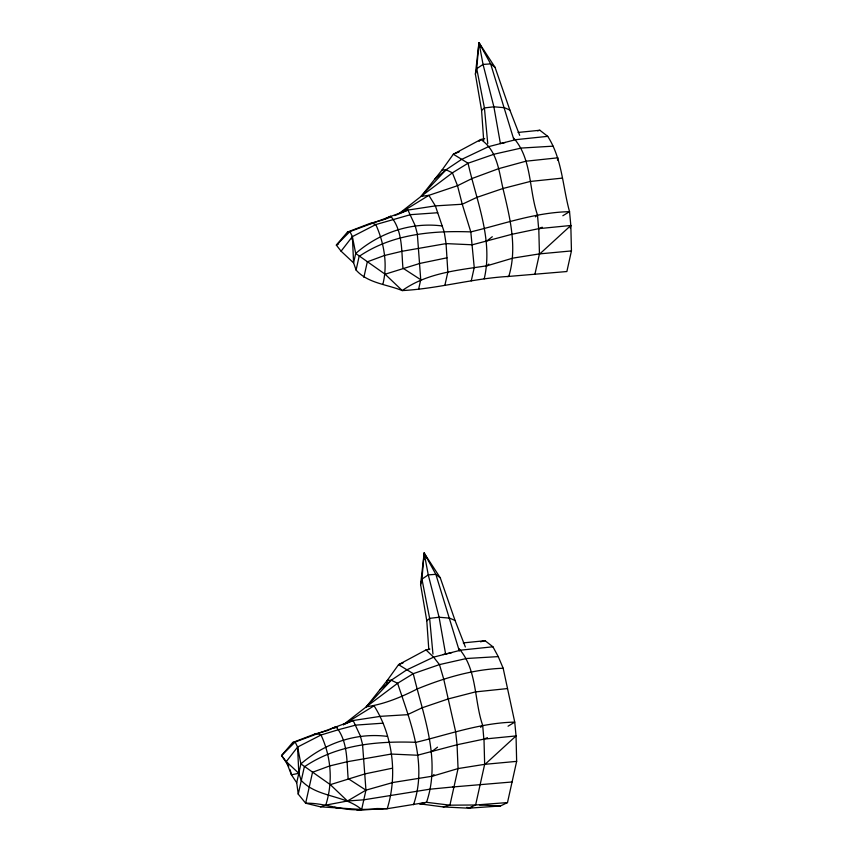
<?xml version="1.0" encoding="UTF-8"?>
<svg xmlns="http://www.w3.org/2000/svg" width="853" height="853" viewBox="0 0 853 853"><rect width="100%" height="100%" fill="white"/><g stroke="black" fill="none" stroke-linecap="round" stroke-linejoin="round"><path stroke-width="1.28" d="M465.354 646.979L455.065 620.494L440.265 577.812L424.154 553.096L421.947 579.123L420.593 584.593L426.788 620.803L428.814 649.666M483.694 140.532L481.582 110.368L475.388 74.147L478.949 42.65L495.06 67.366L509.859 110.048L519.68 135.339M420.593 584.593L424.154 553.096L435.851 574.325L459.319 650.978M351.82 239.128L352.385 236.612L349.943 231.558L347.48 232.059L336.349 245.11L341.072 251.177L353.6 262.884L356.085 270.06C367.654 283.228 386.793 284.284 402.253 290.574C438.09 288.719 472.914 278.355 508.772 276.425C517.664 247.519 509.742 216.95 502.982 188.492C498.909 170.877 497.235 150.459 480.804 139.487L453.338 154.222L442.035 170.003L421.137 196.339L399.193 213.453M356.085 270.06L359.113 256.412C391.858 234.042 432.279 230.502 470.803 231.888C503.494 224.03 535.513 212.354 569.537 211.672L570.828 225.48L571.446 250.921L566.872 271.531L507.375 276.543M363.879 277.3L367.323 261.828L384.436 255.505L401.859 251.315L446.055 243.606L472.295 244.79L511.864 234.308L538.787 228.647L570.828 225.48L570.252 228.082M382.826 284.444C387.902 264.558 384.138 243.105 375.81 224.563L372.526 223.294L369.466 223.657L347.48 232.059M463.275 642.895L485.069 640.71L492.927 646.787L498.248 656.607L503.163 668.24L514.743 722.118L516.044 735.926L516.651 761.366L507.492 802.577L475.611 804.997L449.915 805.168L426.532 802.321L387.219 808.708L361.651 809.486L320.547 806.842L305.651 803.217L298.251 794.143L296.705 782.745L300.896 763.904L297.59 747.057L295.149 742.003L292.686 742.505L281.554 755.555L288.804 766.229M298.251 794.143L304.318 766.858C337.063 744.477 377.495 740.937 416.008 742.323C448.699 734.476 480.719 722.79 514.743 722.118L508.047 726.202M418.588 289.38L420.732 279.709L417.33 233.893L415.123 225.469L407.926 210.073L349.943 231.558L336.349 245.11L338.684 243.851M320.547 806.842L325.761 805.115C333.139 782.18 331.209 756.803 321.016 735.009L317.732 733.729L314.672 734.102L292.686 742.505M444.925 285.137L447.846 272.022L446.055 243.606L444.253 232.037L435.371 205.882L428.856 195.348L421.137 196.339L446.055 169.779L461.366 159.532L488.417 146.695L515.639 139.689L547.722 136.341C562.223 158.85 562.607 186.519 569.537 211.672L562.831 215.756M471.261 280.904L474.236 267.522L470.803 231.888L462.251 204.24L457.517 185.709L452.399 172.828L446.055 169.779L442.035 170.003M386.686 682.922L387.241 680.438L398.543 664.668L426.01 649.922L429.869 649.069M361.651 809.486L365.948 790.155L362.536 744.338L360.339 735.904L353.142 720.518L295.149 742.003L281.554 755.555L286.277 761.612L298.806 773.319L301.29 780.495C317.092 797.566 344.058 794.644 361.651 809.486C342.917 811.459 324.556 802.705 305.651 803.217L312.529 772.274L329.642 765.951L347.064 761.761L391.26 754.052L417.501 755.236L457.069 744.754L483.992 739.093L516.044 735.926L484.557 764.768M484.227 278.824C493.365 239.736 476.507 201.02 468.052 163.232L453.338 154.222L459.202 151.866M513.687 138.133C532.08 158.679 528.839 190.027 537.475 214.913L535.407 216.854M538.68 229.137L537.475 214.913M413.502 804.731C427.737 763.872 410.378 722.011 397.605 683.274L391.26 680.225L387.241 680.438L366.342 706.774L343.354 724.709L353.142 720.518L380.577 716.328L407.457 714.686L422.011 707.841L448.188 698.938L475.42 691.911L507.503 688.563M557.446 160.097L557.958 157.805L525.864 161.217L498.525 168.702L472.167 178.458L457.517 185.709L428.856 195.348L399.247 213.591M534.927 274.229L539.448 253.895L538.787 228.647L542.241 227.207M403.234 662.781L398.543 664.668L413.257 673.667C423.248 715.571 441.193 759.277 426.532 802.321L419.751 803.825L443.251 806.938L468.638 808.186L500.476 805.968L507.492 802.577M458.893 648.579C477.285 669.125 474.044 700.473 482.681 725.359L480.612 727.3M468.745 807.695L466.634 807.375M483.886 739.583L482.681 725.359M475.388 74.147L476.742 68.677L478.949 42.65L490.646 63.89L513.741 139.274M341.072 251.177L352.385 236.612L375.81 224.563L410.474 214.668L437.706 212.738M382.912 723.184L355.68 725.114L338.705 729.635L321.016 735.009L297.59 747.057L286.277 761.612L291.427 774.791L296.705 782.745M479.077 141.406L480.804 139.487L484.664 138.623M503.163 668.24C473.404 669.285 444.776 677.708 417.373 688.904C401.358 697.072 384.223 704.29 366.342 706.774L391.26 680.225L406.572 669.978L433.623 657.141L460.844 650.135L492.927 646.787M539.352 254.322L570.828 225.48M442.195 225.96C410.89 221.865 379.308 232.89 355.69 253.458L353.6 262.884L352.385 236.612L355.69 253.458L385.108 274.208L402.253 290.574C426.895 272.907 457.986 270.177 487.127 265.763L488.812 264.089M325.761 805.115L347.459 801.01L365.948 790.155L393.052 782.468L432.332 776.209L434.017 774.535M481.582 110.368L484.419 107.915L493.887 106.806L504.422 107.691L509.859 110.048M426.788 620.803L429.635 618.35L439.092 617.241L449.627 618.126L455.065 620.494M434.806 179.109L446.055 169.779M380.011 689.555L391.26 680.225M486.05 241.58L492.309 236.729M431.255 752.026L437.514 747.175M421.137 196.339L452.399 172.828L468.052 163.232L494.26 154.158L521.279 148.059L553.043 146.162M366.342 706.774L397.605 683.274L413.257 673.667L439.466 664.604L466.484 658.505L498.248 656.607M343.354 724.709L374.072 705.794C392.881 735.531 397.701 775.206 387.219 808.708L376.504 808.527M329.407 729.784L335.826 726.585C347.981 740.788 346.638 761.079 348.152 778.618L365.948 790.155M399.364 213.74L407.926 210.073L435.371 205.882L462.251 204.24L476.806 197.406L502.982 188.492L530.214 181.465L562.298 178.117M487.447 737.653L483.992 739.093L484.653 764.341L475.611 804.997L468.638 808.186L471.986 807.215M385.439 219.008L391.218 216.854M394.683 215.564L398.148 214.263M334.12 728.153L337.575 726.863M385.108 274.208L419.975 263.396L446.951 257.819M387.401 736.406C356.096 732.311 324.513 743.326 300.896 763.904L330.314 784.653L365.18 773.842L392.156 768.254M487.127 265.763L512.834 258.128L539.448 253.895L571.446 250.921M432.332 776.209L458.05 768.574L484.653 764.341L516.651 761.366M369.466 223.657L383.136 219.871L390.61 216.14C402.776 230.342 401.422 250.633 402.936 268.173L420.732 279.709M314.672 734.102L328.341 730.317M443.251 806.938L449.915 805.168L458.05 768.574L457.069 744.754L455.619 731.629L443.731 679.148L439.466 664.604L433.623 657.141L426.01 649.922M537.593 130.808L539.864 130.264L547.722 136.341M480.527 641.797L485.069 640.71M505.392 142.472L500.402 143.581L493.887 106.806L483.054 64.433L478.949 42.65L481.22 47.288M443.133 654.571L451.845 652.641M518.07 132.45L539.864 130.264M453.977 786.871L429.432 789.26L363.794 799.815L347.459 801.01L330.314 784.653M452.58 786.988L512.077 781.977M357.066 810.35L383.178 808.655M419.751 803.825L423.504 803.654M479.599 804.965L500.476 805.968M334.781 807.226L336.743 808.196M495.06 67.366L490.646 63.89L483.054 64.433L476.742 68.677L484.419 107.915L487.756 143.645M440.265 577.812L435.851 574.325L428.259 574.879L421.947 579.123L429.635 618.35L432.961 654.091M424.314 559.568L424.154 553.096L426.425 557.734M290.159 769.79L291.427 774.791L298.806 773.319L297.59 747.057M479.578 45.198L478.949 42.65L479.013 45.241M424.154 553.096L428.259 574.879L439.092 617.241L445.607 654.027"/></g></svg>
